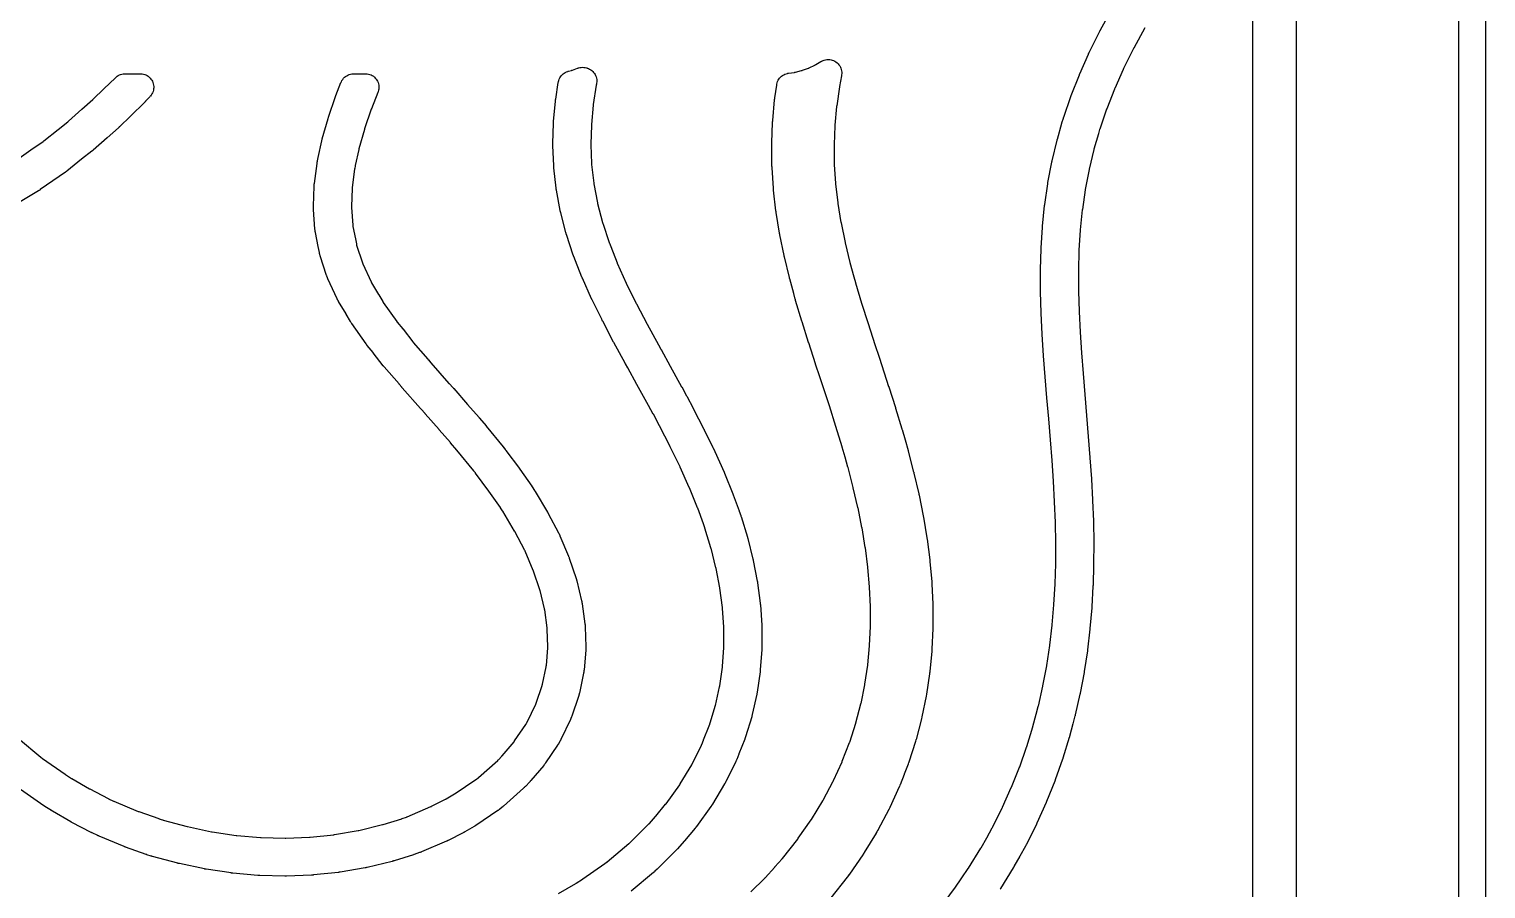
# Model space of a CAD drawing. Header units: metres. Extents: x -22 to 22, y 1.9 to 79.7.
# Drawn here: x 11.25 to 22, y 40 to 46.35 of the extents above; entities that cross this region are included whole.
import ezdxf

# ---------------------------------------------------------------- set-up
doc = ezdxf.new("R2010")
doc.units = ezdxf.units.M

msp = doc.modelspace()

# ---------------------------------------------------------------- linework, layer by layer
at = {"layer": 'MARKING'}
for points in [[(20.6, 54.8), (20.6, 38.2), (20.5829, 37.9389), (20.5319, 37.6824), (20.4478, 37.4346), (20.3321, 37.2), (20.1867, 36.9825), (20.0142, 36.7858), (19.8175, 36.6133), (19.6, 36.4679), (19.3654, 36.3522), (19.1176, 36.2681), (18.8611, 36.2171), (18.6, 36.2), (-18.6, 36.2)], [(-18.5895, 36.52), (18.5895, 36.52), (18.8192, 36.5351), (19.0346, 36.5779), (19.2426, 36.6485), (19.4397, 36.7457), (19.6223, 36.8677), (19.7875, 37.0125), (19.9323, 37.1777), (20.0543, 37.3603), (20.1515, 37.5574), (20.2221, 37.7654), (20.2649, 37.9808), (20.28, 38.2105), (20.28, 54.7895)], [(17.9681, 39.8573), (18.0795, 40.005), (18.0801, 40.0059), (18.0808, 40.0068), (18.0814, 40.0077), (18.1344, 40.0849), (18.1814, 40.1541), (18.182, 40.155), (18.1826, 40.1559), (18.1832, 40.1568), (18.2739, 40.3035), (18.2745, 40.3045), (18.2751, 40.3054), (18.2756, 40.3064), (18.3171, 40.3807), (18.3574, 40.4529), (18.3579, 40.4538), (18.3584, 40.4548), (18.3589, 40.4558), (18.4324, 40.6018), (18.4329, 40.6029), (18.4334, 40.6039), (18.4339, 40.605), (18.499, 40.751), (18.4994, 40.7518), (18.4997, 40.7527), (18.5001, 40.7535), (18.5594, 40.9008), (18.5598, 40.9018), (18.5602, 40.9028), (18.5606, 40.9039), (18.612, 41.0498), (18.6124, 41.0508), (18.6127, 41.0518), (18.613, 41.0528), (18.6577, 41.1991), (18.658, 41.2), (18.6583, 41.201), (18.6585, 41.202), (18.682, 41.2914), (18.6822, 41.292), (18.6976, 41.3493), (18.6978, 41.3502), (18.698, 41.3512), (18.6983, 41.3521), (18.7316, 41.4988), (18.7318, 41.4997), (18.732, 41.5007), (18.7322, 41.5016), (18.7599, 41.6486), (18.76, 41.6494), (18.7602, 41.6503), (18.7603, 41.6512), (18.7827, 41.7985), (18.7828, 41.7994), (18.7829, 41.8002), (18.783, 41.801), (18.8004, 41.9488), (18.8004, 41.9496), (18.8005, 41.9504), (18.8006, 41.9512), (18.8133, 42.0994), (18.8133, 42.1001), (18.8134, 42.1008), (18.8134, 42.1016), (18.8218, 42.2502), (18.8218, 42.2509), (18.8218, 42.2516), (18.8219, 42.2522), (18.8262, 42.4014), (18.8262, 42.402), (18.8262, 42.4026), (18.8262, 42.4033), (18.8268, 42.5529), (18.8268, 42.5535), (18.8268, 42.554), (18.8268, 42.5546), (18.8242, 42.7047), (18.8241, 42.7057), (18.8185, 42.8571), (18.8185, 42.8579), (18.8103, 43.0098), (18.8102, 43.0105), (18.8, 43.1625), (18.7881, 43.3164), (18.7752, 43.471), (18.7619, 43.6256), (18.7619, 43.6257), (18.7489, 43.7801), (18.7489, 43.7807), (18.7368, 43.9358), (18.7368, 43.9363), (18.7367, 43.9373), (18.7367, 43.938), (18.7265, 44.0919), (18.7264, 44.0926), (18.7263, 44.094), (18.7263, 44.095), (18.7186, 44.2488), (18.7186, 44.2493), (18.7185, 44.2499), (18.7185, 44.2504), (18.7185, 44.2518), (18.7184, 44.2523), (18.7184, 44.2528), (18.7184, 44.2534), (18.714, 44.4063), (18.714, 44.407), (18.714, 44.4076), (18.714, 44.4083), (18.7139, 44.41), (18.7139, 44.4106), (18.7139, 44.4113), (18.7139, 44.412), (18.7135, 44.5645), (18.7135, 44.5653), (18.7135, 44.5661), (18.7136, 44.5668), (18.7136, 44.5689), (18.7136, 44.5696), (18.7136, 44.5704), (18.7136, 44.5712), (18.718, 44.7234), (18.718, 44.7243), (18.718, 44.7252), (18.7181, 44.7261), (18.7182, 44.7284), (18.7182, 44.7293), (18.7183, 44.7301), (18.7183, 44.731), (18.728, 44.8829), (18.7281, 44.8839), (18.7282, 44.8849), (18.7283, 44.8859), (18.7285, 44.8884), (18.7286, 44.8894), (18.7286, 44.8904), (18.7287, 44.8913), (18.7444, 45.043), (18.7445, 45.0441), (18.7447, 45.0451), (18.7448, 45.0462), (18.7451, 45.0489), (18.7453, 45.0499), (18.7454, 45.051), (18.7456, 45.052), (18.7677, 45.2035), (18.7679, 45.2046), (18.768, 45.2057), (18.7682, 45.2068), (18.7687, 45.2096), (18.7689, 45.2107), (18.7691, 45.2118), (18.7693, 45.2128), (18.7983, 45.3643), (18.7985, 45.3654), (18.7987, 45.3665), (18.7989, 45.3676), (18.7995, 45.3704), (18.7998, 45.3715), (18.8, 45.3726), (18.8003, 45.3737), (18.8364, 45.5252), (18.8366, 45.5262), (18.8369, 45.5273), (18.8371, 45.5283), (18.8378, 45.531), (18.8381, 45.5321), (18.8384, 45.5331), (18.8387, 45.5342), (18.8718, 45.6508), (18.872, 45.6514), (18.8724, 45.6527), (18.8726, 45.6535), (18.883, 45.6879), (18.8833, 45.6889), (18.8836, 45.6898), (18.8839, 45.6908), (18.8847, 45.6933), (18.885, 45.6942), (18.8853, 45.6952), (18.8856, 45.6961), (18.938, 45.8479), (18.9383, 45.8489), (18.9387, 45.8499), (18.9391, 45.8509), (18.94, 45.8535), (18.9404, 45.8545), (18.9407, 45.8554), (18.9411, 45.8564), (19.0008, 46.0083), (19.0011, 46.0092), (19.0015, 46.0101), (19.0019, 46.011), (19.0028, 46.0133), (19.0032, 46.0142), (19.0036, 46.0151), (19.004, 46.016), (19.0673, 46.1605), (19.0675, 46.161), (19.0677, 46.1614), (19.0679, 46.1619), (19.0685, 46.1631), (19.0687, 46.1636), (19.0689, 46.1641), (19.0691, 46.1646), (19.0721, 46.171), (19.0724, 46.1717), (19.0727, 46.1724), (19.0731, 46.1731), (19.0739, 46.1749), (19.0743, 46.1756), (19.0746, 46.1762), (19.0749, 46.1769), (19.1514, 46.3295), (19.1517, 46.3303), (19.1521, 46.331), (19.1525, 46.3317), (19.1535, 46.3336), (19.1538, 46.3343), (19.1542, 46.335), (19.1546, 46.3357), (19.2375, 46.4886)], [(19.4828, 46.3536), (19.4018, 46.2043), (19.4015, 46.2035), (19.4011, 46.2028), (19.4007, 46.2021), (19.3263, 46.0535), (19.3259, 46.0528), (19.3256, 46.0521), (19.3253, 46.0514), (19.3238, 46.0482), (19.3236, 46.0477), (19.3234, 46.0473), (19.3232, 46.0468), (19.2615, 45.9061), (19.2611, 45.9052), (19.2608, 45.9043), (19.2604, 45.9034), (19.2028, 45.7568), (19.2024, 45.7558), (19.2021, 45.7548), (19.2017, 45.7538), (19.1512, 45.6075), (19.1509, 45.6065), (19.1506, 45.6056), (19.1503, 45.6046), (19.1413, 45.5745), (19.141, 45.5738), (19.1089, 45.4605), (19.1086, 45.4595), (19.1083, 45.4584), (19.108, 45.4574), (19.0734, 45.3119), (19.0731, 45.3108), (19.0729, 45.3097), (19.0727, 45.3086), (19.0449, 45.1632), (19.0447, 45.1622), (19.0445, 45.1611), (19.0443, 45.16), (19.023, 45.0144), (19.0229, 45.0134), (19.0228, 45.0123), (19.0226, 45.0113), (19.0075, 44.8653), (19.0074, 44.8643), (19.0074, 44.8633), (19.0073, 44.8623), (18.9979, 44.7156), (18.9979, 44.7147), (18.9978, 44.7138), (18.9978, 44.713), (18.9936, 44.5654), (18.9936, 44.5646), (18.9935, 44.5638), (18.9935, 44.5631), (18.9939, 44.4145), (18.9939, 44.4138), (18.9939, 44.4132), (18.994, 44.4125), (18.9983, 44.2629), (18.9983, 44.2624), (18.9983, 44.2619), (18.9983, 44.2613), (19.0059, 44.1107), (19.0059, 44.1099), (19.016, 43.9577), (19.016, 43.9571), (19.0279, 43.8044), (19.0409, 43.6498), (19.0542, 43.4952), (19.0542, 43.495), (19.0671, 43.3406), (19.0671, 43.34), (19.0791, 43.1848), (19.0792, 43.1844), (19.0792, 43.1835), (19.0793, 43.1829), (19.0896, 43.0289), (19.0897, 43.0283), (19.0897, 43.0271), (19.0898, 43.0263), (19.0981, 42.8724), (19.0981, 42.8718), (19.0982, 42.8703), (19.0982, 42.8693), (19.104, 42.7155), (19.104, 42.7147), (19.104, 42.713), (19.1041, 42.7118), (19.1068, 42.558), (19.1068, 42.5575), (19.1068, 42.5569), (19.1068, 42.5564), (19.1069, 42.5549), (19.1069, 42.5544), (19.1069, 42.5538), (19.1069, 42.5533), (19.1062, 42.4003), (19.1062, 42.3997), (19.1062, 42.3991), (19.1062, 42.3985), (19.1062, 42.3969), (19.1061, 42.3963), (19.1061, 42.3956), (19.1061, 42.395), (19.1017, 42.2422), (19.1017, 42.2416), (19.1016, 42.2409), (19.1016, 42.2402), (19.1015, 42.2385), (19.1015, 42.2378), (19.1015, 42.2371), (19.1014, 42.2364), (19.0929, 42.0838), (19.0928, 42.0831), (19.0928, 42.0824), (19.0927, 42.0816), (19.0926, 42.0797), (19.0925, 42.079), (19.0925, 42.0783), (19.0924, 42.0775), (19.0794, 41.9251), (19.0793, 41.9243), (19.0792, 41.9235), (19.0792, 41.9227), (19.079, 41.9207), (19.0789, 41.9199), (19.0788, 41.9191), (19.0787, 41.9184), (19.0608, 41.7661), (19.0607, 41.7652), (19.0606, 41.7644), (19.0605, 41.7636), (19.0602, 41.7614), (19.0601, 41.7606), (19.06, 41.7597), (19.0599, 41.7589), (19.0368, 41.6068), (19.0367, 41.6059), (19.0365, 41.605), (19.0364, 41.6041), (19.036, 41.6018), (19.0358, 41.601), (19.0357, 41.6001), (19.0355, 41.5992), (19.0069, 41.4472), (19.0067, 41.4463), (19.0065, 41.4453), (19.0063, 41.4444), (19.0058, 41.442), (19.0057, 41.4411), (19.0055, 41.4402), (19.0052, 41.4393), (18.9707, 41.2874), (18.9705, 41.2864), (18.9702, 41.2855), (18.97, 41.2845), (18.9694, 41.282), (18.9692, 41.2811), (18.9689, 41.2801), (18.9687, 41.2792), (18.953, 41.2211), (18.9287, 41.1282), (18.9284, 41.1272), (18.9281, 41.1263), (18.9279, 41.1253), (18.9272, 41.1228), (18.9269, 41.1218), (18.9266, 41.1209), (18.9263, 41.1199), (18.8799, 40.9681), (18.8796, 40.9671), (18.8793, 40.9661), (18.879, 40.9651), (18.8781, 40.9625), (18.8778, 40.9615), (18.8774, 40.9605), (18.8771, 40.9595), (18.8236, 40.8078), (18.8232, 40.8068), (18.8229, 40.8058), (18.8225, 40.8047), (18.8215, 40.8021), (18.8211, 40.801), (18.8207, 40.8), (18.8203, 40.799), (18.7591, 40.6472), (18.7587, 40.6463), (18.7584, 40.6453), (18.758, 40.6444), (18.7569, 40.6418), (18.7565, 40.6411), (18.7562, 40.6403), (18.7559, 40.6396), (18.6883, 40.488), (18.6878, 40.4869), (18.6873, 40.4859), (18.6868, 40.4848), (18.6855, 40.4821), (18.685, 40.481), (18.6845, 40.48), (18.684, 40.4789), (18.6077, 40.3272), (18.6072, 40.3263), (18.6067, 40.3253), (18.6062, 40.3243), (18.6049, 40.3218), (18.6044, 40.3209), (18.6039, 40.3199), (18.6033, 40.319), (18.5616, 40.2442), (18.5186, 40.1672), (18.518, 40.1662), (18.5175, 40.1652), (18.5169, 40.1643), (18.5154, 40.1618), (18.5149, 40.1608), (18.5143, 40.1599), (18.5137, 40.1589), (18.4198, 40.007), (18.4192, 40.0061), (18.4186, 40.0052), (18.418, 40.0043), (18.4165, 40.0019)], [(16.5776, 39.9812), (16.6795, 40.0825), (16.6803, 40.0834), (16.6811, 40.0842), (16.6819, 40.0851), (16.7546, 40.1646), (16.7552, 40.1653), (16.8081, 40.2253), (16.8089, 40.2263), (16.8098, 40.2273), (16.8106, 40.2283), (16.9235, 40.3708), (16.9243, 40.3718), (16.9251, 40.3728), (16.9258, 40.3738), (16.9271, 40.3757), (16.9275, 40.3762), (17.0222, 40.5125), (17.0231, 40.5138), (17.0239, 40.515), (17.0247, 40.5162), (17.1074, 40.6518), (17.1093, 40.6548), (17.1099, 40.656), (17.1105, 40.6571), (17.1112, 40.6582), (17.1852, 40.7978), (17.1859, 40.7992), (17.1866, 40.8005), (17.1872, 40.8019), (17.2504, 40.9403), (17.251, 40.9417), (17.2515, 40.943), (17.252, 40.9443), (17.2792, 41.0142), (17.3056, 41.0825), (17.3061, 41.0838), (17.3066, 41.0852), (17.307, 41.0865), (17.3518, 41.2248), (17.3522, 41.2262), (17.3526, 41.2275), (17.353, 41.2289), (17.3892, 41.3671), (17.3895, 41.3684), (17.3898, 41.3698), (17.3901, 41.3711), (17.4183, 41.5096), (17.4186, 41.5109), (17.4188, 41.5122), (17.419, 41.5136), (17.4396, 41.6524), (17.4398, 41.6537), (17.44, 41.655), (17.4401, 41.6563), (17.4535, 41.7958), (17.4536, 41.797), (17.4537, 41.7982), (17.4538, 41.7994), (17.4603, 41.9393), (17.4603, 41.9405), (17.4604, 41.9417), (17.4604, 41.9429), (17.4602, 42.0834), (17.4602, 42.0845), (17.4602, 42.0857), (17.4602, 42.0868), (17.4536, 42.2282), (17.4535, 42.2292), (17.4534, 42.2303), (17.4534, 42.2313), (17.4407, 42.3736), (17.4406, 42.3746), (17.4405, 42.3756), (17.4404, 42.3766), (17.4219, 42.5197), (17.4218, 42.5206), (17.4217, 42.5215), (17.4215, 42.5224), (17.3975, 42.6665), (17.3974, 42.6674), (17.3972, 42.6682), (17.3971, 42.669), (17.3678, 42.8141), (17.3676, 42.8149), (17.3675, 42.8156), (17.3673, 42.8164), (17.3332, 42.9626), (17.333, 42.9632), (17.3328, 42.9639), (17.3327, 42.9645), (17.294, 43.1123), (17.2937, 43.1132), (17.2727, 43.1877), (17.2512, 43.2625), (17.2509, 43.2632), (17.2051, 43.4141), (17.2049, 43.4147), (17.1567, 43.5661), (17.1059, 43.7206), (17.1059, 43.7207), (17.0863, 43.7806), (17.0552, 43.8743), (17.0551, 43.8746), (17.0548, 43.8756), (17.0547, 43.8759), (17.0043, 44.0302), (17.0042, 44.0306), (17.0037, 44.0321), (17.0036, 44.0326), (16.9549, 44.1866), (16.9547, 44.1872), (16.9539, 44.1899), (16.9536, 44.1907), (16.9076, 44.3444), (16.9074, 44.3451), (16.9072, 44.3457), (16.9071, 44.3463), (16.9059, 44.3502), (16.9058, 44.3508), (16.9056, 44.3515), (16.9054, 44.3521), (16.8937, 44.3954), (16.8639, 44.504), (16.8637, 44.5048), (16.8635, 44.5055), (16.8633, 44.5062), (16.8621, 44.5108), (16.8619, 44.5116), (16.8617, 44.5123), (16.8615, 44.513), (16.8247, 44.6654), (16.8245, 44.6662), (16.8243, 44.6671), (16.8241, 44.6679), (16.8229, 44.6733), (16.8227, 44.6741), (16.8225, 44.675), (16.8223, 44.6759), (16.7912, 44.8278), (16.791, 44.8288), (16.7908, 44.8298), (16.7906, 44.8308), (16.7894, 44.8371), (16.7893, 44.8381), (16.7891, 44.8391), (16.7889, 44.8401), (16.7643, 44.9916), (16.7641, 44.9927), (16.7639, 44.9939), (16.7638, 44.995), (16.7628, 45.0021), (16.7626, 45.0032), (16.7625, 45.0044), (16.7624, 45.0055), (16.7449, 45.1567), (16.7448, 45.1579), (16.7446, 45.1591), (16.7445, 45.1604), (16.7438, 45.1681), (16.7437, 45.1693), (16.7436, 45.1706), (16.7435, 45.1718), (16.7337, 45.3227), (16.7336, 45.324), (16.7336, 45.3253), (16.7335, 45.3266), (16.7332, 45.3347), (16.7332, 45.336), (16.7331, 45.3374), (16.7331, 45.3387), (16.7312, 45.4894), (16.7312, 45.4908), (16.7312, 45.4921), (16.7312, 45.4934), (16.7313, 45.5016), (16.7313, 45.5029), (16.7314, 45.5043), (16.7314, 45.5056), (16.7375, 45.6564), (16.7375, 45.6577), (16.7376, 45.659), (16.7377, 45.6603), (16.7382, 45.6683), (16.7383, 45.6696), (16.7384, 45.6709), (16.7385, 45.6722), (16.7525, 45.8231), (16.7526, 45.8244), (16.7528, 45.8256), (16.7529, 45.8269), (16.7538, 45.8345), (16.754, 45.8357), (16.7541, 45.837), (16.7543, 45.8382), (16.7678, 45.9325), (16.7686, 45.9373), (16.7691, 45.9396), (16.7714, 45.9492), (16.7747, 45.9585), (16.7789, 45.9674), (16.7839, 45.9759), (16.7897, 45.9838), (16.7963, 45.9912), (16.8036, 45.9978), (16.8115, 46.0037), (16.82, 46.0088), (16.8289, 46.013), (16.8381, 46.0163), (16.8477, 46.0187), (16.85, 46.0192), (16.8549, 46.02), (16.8982, 46.0264), (16.9007, 46.0269), (16.9031, 46.0273), (16.9055, 46.0279), (16.9507, 46.0392), (16.953, 46.0399), (16.9554, 46.0406), (16.9577, 46.0413), (17.0016, 46.057), (17.0039, 46.0579), (17.0062, 46.0589), (17.0084, 46.0599), (17.0505, 46.0798), (17.0527, 46.0809), (17.0549, 46.082), (17.057, 46.0833), (17.0946, 46.1058), (17.0989, 46.1082), (17.1009, 46.1093), (17.1099, 46.1135), (17.1193, 46.1169), (17.1291, 46.1192), (17.1389, 46.1206), (17.1489, 46.121), (17.1589, 46.1204), (17.1688, 46.1188), (17.1784, 46.1163), (17.1878, 46.1128), (17.1967, 46.1083), (17.2052, 46.103), (17.2131, 46.0969), (17.2203, 46.09), (17.2269, 46.0825), (17.2326, 46.0743), (17.2375, 46.0656), (17.2415, 46.0564), (17.2445, 46.0469), (17.2466, 46.0372), (17.2478, 46.0272), (17.2479, 46.0172), (17.247, 46.0073), (17.2467, 46.0051), (17.2459, 46.0001), (17.2311, 45.9224), (17.2309, 45.9213), (17.2307, 45.9201), (17.2305, 45.919), (17.2105, 45.7787), (17.2103, 45.7775), (17.2102, 45.7762), (17.21, 45.775), (17.1971, 45.6357), (17.197, 45.6344), (17.1969, 45.6331), (17.1969, 45.6318), (17.1913, 45.4932), (17.1912, 45.4918), (17.1912, 45.4905), (17.1912, 45.4892), (17.193, 45.3505), (17.193, 45.3492), (17.1931, 45.3479), (17.1931, 45.3466), (17.2022, 45.2075), (17.2023, 45.2062), (17.2024, 45.205), (17.2025, 45.2037), (17.2187, 45.0636), (17.2189, 45.0624), (17.219, 45.0613), (17.2192, 45.0601), (17.2422, 44.9185), (17.2424, 44.9175), (17.2426, 44.9165), (17.2428, 44.9155), (17.2721, 44.7722), (17.2723, 44.7714), (17.2725, 44.7705), (17.2727, 44.7696), (17.3078, 44.6247), (17.308, 44.6239), (17.3082, 44.6232), (17.3084, 44.6225), (17.3372, 44.5175), (17.3373, 44.5172), (17.3486, 44.4753), (17.3488, 44.4747), (17.349, 44.4741), (17.3492, 44.4735), (17.3936, 44.3249), (17.3938, 44.3242), (17.4416, 44.1731), (17.4916, 44.0197), (17.5228, 43.9259), (17.5229, 43.9257), (17.5231, 43.9248), (17.5232, 43.9245), (17.543, 43.8642), (17.5936, 43.7099), (17.5937, 43.7095), (17.5942, 43.708), (17.5944, 43.7076), (17.6435, 43.5535), (17.6437, 43.5529), (17.6444, 43.5506), (17.6446, 43.5498), (17.6914, 43.3958), (17.6916, 43.3952), (17.6924, 43.3926), (17.6926, 43.3918), (17.7147, 43.315), (17.7148, 43.3147), (17.7367, 43.2371), (17.737, 43.2363), (17.7379, 43.2329), (17.7382, 43.2318), (17.7784, 43.0781), (17.7786, 43.0775), (17.7788, 43.0768), (17.7789, 43.0762), (17.7799, 43.0721), (17.7801, 43.0715), (17.7803, 43.0708), (17.7804, 43.0702), (17.8161, 42.9176), (17.8162, 42.9168), (17.8164, 42.9161), (17.8166, 42.9153), (17.8176, 42.9107), (17.8177, 42.91), (17.8179, 42.9092), (17.818, 42.9085), (17.8487, 42.7561), (17.8489, 42.7553), (17.8491, 42.7545), (17.8492, 42.7537), (17.8502, 42.7485), (17.8503, 42.7477), (17.8505, 42.7468), (17.8506, 42.746), (17.876, 42.5939), (17.8761, 42.593), (17.8763, 42.5921), (17.8764, 42.5912), (17.8772, 42.5855), (17.8774, 42.5846), (17.8775, 42.5837), (17.8776, 42.5828), (17.8972, 42.4309), (17.8973, 42.4299), (17.8975, 42.4289), (17.8976, 42.4279), (17.8982, 42.4218), (17.8983, 42.4208), (17.8984, 42.4198), (17.8985, 42.4189), (17.9119, 42.2677), (17.912, 42.2671), (17.9121, 42.2661), (17.9122, 42.265), (17.9122, 42.264), (17.9127, 42.2575), (17.9127, 42.2565), (17.9128, 42.2555), (17.9129, 42.2544), (17.9199, 42.103), (17.92, 42.1018), (17.92, 42.1007), (17.92, 42.0996), (17.9202, 42.0925), (17.9202, 42.0914), (17.9202, 42.0902), (17.9202, 42.0891), (17.9204, 41.9379), (17.9204, 41.9367), (17.9204, 41.9355), (17.9204, 41.9343), (17.9202, 41.9269), (17.9202, 41.9257), (17.9201, 41.9245), (17.9201, 41.9233), (17.913, 41.7723), (17.9129, 41.771), (17.9129, 41.7698), (17.9128, 41.7685), (17.9122, 41.7607), (17.9121, 41.7594), (17.912, 41.7582), (17.9119, 41.7569), (17.9118, 41.7559), (17.8974, 41.6063), (17.8973, 41.6051), (17.8971, 41.6038), (17.897, 41.6025), (17.896, 41.5945), (17.8959, 41.5933), (17.8957, 41.592), (17.8955, 41.5907), (17.8731, 41.4399), (17.8729, 41.4386), (17.8727, 41.4373), (17.8725, 41.4359), (17.871, 41.4278), (17.8708, 41.4265), (17.8705, 41.4251), (17.8703, 41.4238), (17.8396, 41.2731), (17.8393, 41.2718), (17.839, 41.2704), (17.8387, 41.2691), (17.8368, 41.2607), (17.8364, 41.2594), (17.8361, 41.2581), (17.8358, 41.2567), (17.7963, 41.1061), (17.796, 41.1047), (17.7956, 41.1033), (17.7952, 41.102), (17.7927, 41.0935), (17.7923, 41.0922), (17.7919, 41.0908), (17.7915, 41.0895), (17.7427, 40.9388), (17.7423, 40.9374), (17.7418, 40.9361), (17.7414, 40.9348), (17.7385, 40.9266), (17.738, 40.9252), (17.7375, 40.9239), (17.737, 40.9226), (17.7083, 40.8484), (17.7082, 40.8482), (17.6784, 40.7715), (17.6779, 40.7702), (17.6773, 40.7688), (17.6768, 40.7675), (17.6733, 40.7593), (17.6728, 40.758), (17.6722, 40.7567), (17.6716, 40.7554), (17.6029, 40.6047), (17.6022, 40.6033), (17.6016, 40.602), (17.6009, 40.6006), (17.5969, 40.5924), (17.5962, 40.591), (17.5955, 40.5897), (17.5948, 40.5884), (17.5147, 40.4374), (17.5141, 40.4362), (17.5135, 40.4351), (17.5128, 40.4339), (17.5089, 40.4269), (17.5082, 40.4257), (17.5076, 40.4246), (17.5069, 40.4235), (17.5021, 40.4155), (17.5019, 40.4152), (17.5011, 40.4139), (17.5009, 40.4135), (17.4137, 40.2707), (17.4129, 40.2695), (17.4121, 40.2682), (17.4113, 40.267), (17.4063, 40.2593), (17.4055, 40.258), (17.4047, 40.2568), (17.4039, 40.2556), (17.3047, 40.1129), (17.3044, 40.1124), (17.3031, 40.1106), (17.3027, 40.1101), (17.2969, 40.1019), (17.2961, 40.1009), (17.2954, 40.0999), (17.2946, 40.0989), (17.2899, 40.0926), (17.2892, 40.0916), (17.2884, 40.0906), (17.2876, 40.0896), (17.1674, 39.9379)], [(11.1732, 41.1117), (11.3391, 40.9739), (11.3398, 40.9734), (11.3406, 40.9728), (11.3413, 40.9722), (11.3482, 40.9669), (11.3492, 40.9661), (11.3502, 40.9654), (11.3511, 40.9647), (11.5182, 40.8483), (11.519, 40.8477), (11.5199, 40.8471), (11.5208, 40.8465), (11.5647, 40.8187), (11.5655, 40.8181), (11.5664, 40.8176), (11.5673, 40.817), (11.6968, 40.7421), (11.6978, 40.7416), (11.6988, 40.741), (11.6998, 40.7405), (11.8369, 40.6694), (11.8377, 40.669), (11.8385, 40.6686), (11.8392, 40.6683), (11.8753, 40.6511), (11.8765, 40.6506), (11.8776, 40.6501), (11.8787, 40.6496), (12.0577, 40.5752), (12.0589, 40.5747), (12.0601, 40.5743), (12.0614, 40.5738), (12.2088, 40.5215), (12.2094, 40.5213), (12.21, 40.5211), (12.2106, 40.5209), (12.2364, 40.5124), (12.2377, 40.512), (12.239, 40.5117), (12.2403, 40.5113), (12.418, 40.4635), (12.4194, 40.4631), (12.4207, 40.4628), (12.4221, 40.4625), (12.5992, 40.4253), (12.6006, 40.4251), (12.602, 40.4248), (12.6035, 40.4246), (12.7799, 40.3982), (12.7814, 40.398), (12.7829, 40.3978), (12.7844, 40.3977), (12.9604, 40.3822), (12.9619, 40.3821), (12.9635, 40.382), (12.9651, 40.3819), (13.1406, 40.3775), (13.1422, 40.3775), (13.1438, 40.3775), (13.1454, 40.3775), (13.3206, 40.3844), (13.3222, 40.3844), (13.3238, 40.3846), (13.3255, 40.3847), (13.5005, 40.403), (13.5022, 40.4032), (13.5038, 40.4035), (13.5054, 40.4037), (13.6804, 40.4339), (13.6821, 40.4342), (13.6837, 40.4345), (13.6853, 40.4349), (13.8606, 40.4773), (13.8622, 40.4777), (13.8638, 40.4781), (13.8654, 40.4786), (14.0016, 40.5212), (14.0023, 40.5215), (14.0031, 40.5217), (14.0039, 40.522), (14.0365, 40.5334), (14.0381, 40.534), (14.0396, 40.5346), (14.0412, 40.5352), (14.217, 40.6104), (14.2185, 40.6111), (14.22, 40.6118), (14.2215, 40.6125), (14.3252, 40.6654), (14.3265, 40.6661), (14.3277, 40.6667), (14.3289, 40.6674), (14.3912, 40.7037), (14.3927, 40.7045), (14.3941, 40.7054), (14.3954, 40.7063), (14.5489, 40.8098), (14.5505, 40.8108), (14.5519, 40.8119), (14.5534, 40.813), (14.5652, 40.8223), (14.5664, 40.8233), (14.5675, 40.8242), (14.5687, 40.8252), (14.7098, 40.9508), (14.7115, 40.9524), (14.7132, 40.954), (14.7148, 40.9557), (14.74, 40.9827), (14.7409, 40.9836), (14.7417, 40.9845), (14.7425, 40.9855), (14.8299, 41.0891), (14.8316, 41.0912), (14.8332, 41.0933), (14.8347, 41.0954), (14.9168, 41.2168), (14.9174, 41.2176), (14.9179, 41.2185), (14.9184, 41.2193), (14.9227, 41.2262), (14.924, 41.2285), (14.9254, 41.2309), (14.9266, 41.2333), (14.9901, 41.3659), (14.9913, 41.3686), (14.9925, 41.3714), (14.9935, 41.3742), (15.0377, 41.5043), (15.0386, 41.5072), (15.0394, 41.5102), (15.0401, 41.5131), (15.067, 41.6423), (15.0676, 41.6453), (15.068, 41.6482), (15.0684, 41.6512), (15.0794, 41.7806), (15.0795, 41.7835), (15.0796, 41.7864), (15.0796, 41.7893), (15.0756, 41.9199), (15.0754, 41.9226), (15.0752, 41.9253), (15.0749, 41.928), (15.0563, 42.0607), (15.0559, 42.0632), (15.0554, 42.0656), (15.0549, 42.0679), (15.0222, 42.2033), (15.0217, 42.2054), (15.0211, 42.2075), (15.0204, 42.2096), (14.974, 42.3478), (14.9734, 42.3495), (14.9727, 42.3513), (14.972, 42.353), (14.9125, 42.4942), (14.9119, 42.4956), (14.9112, 42.497), (14.9107, 42.4981), (14.9107, 42.4982), (14.9104, 42.4987), (14.9101, 42.4993), (14.8362, 42.639), (14.8356, 42.6401), (14.835, 42.6413), (14.8343, 42.6424), (14.7468, 42.7886), (14.7463, 42.7895), (14.7458, 42.7903), (14.7453, 42.7911), (14.7306, 42.8136), (14.7302, 42.8142), (14.7298, 42.8148), (14.7293, 42.8154), (14.6451, 42.9362), (14.6447, 42.9368), (14.6442, 42.9374), (14.6438, 42.938), (14.5465, 43.0692), (14.546, 43.0699), (14.5455, 43.0705), (14.545, 43.0712), (14.5339, 43.0852), (14.5334, 43.0858), (14.4081, 43.2389), (14.3621, 43.2945), (14.3616, 43.2951), (14.3611, 43.2957), (14.3605, 43.2963), (14.2778, 43.3901), (14.2776, 43.3904), (14.2771, 43.391), (14.2767, 43.3913), (14.175, 43.5086), (14.1745, 43.5092), (14.174, 43.5098), (14.1735, 43.5103), (14.1441, 43.5422), (14.1437, 43.5426), (14.1434, 43.5431), (14.143, 43.5435), (14.142, 43.5445), (14.1417, 43.5449), (14.1413, 43.5453), (14.1409, 43.5458), (14.0058, 43.6989), (14.0053, 43.6996), (14.0048, 43.7002), (14.0042, 43.7008), (14.0029, 43.7024), (14.0024, 43.703), (14.0018, 43.7036), (14.0013, 43.7042), (13.9832, 43.7261), (13.9829, 43.7266), (13.9825, 43.727), (13.9821, 43.7275), (13.8724, 43.854), (13.8715, 43.855), (13.8707, 43.856), (13.8699, 43.8569), (13.8677, 43.8596), (13.8669, 43.8606), (13.8661, 43.8616), (13.8653, 43.8626), (13.7914, 43.9574), (13.791, 43.9578), (13.7907, 43.9582), (13.7904, 43.9586), (13.7473, 44.0116), (13.7463, 44.0129), (13.7452, 44.0143), (13.7441, 44.0157), (13.7414, 44.0193), (13.7403, 44.0207), (13.7393, 44.0221), (13.7383, 44.0235), (13.6328, 44.1735), (13.6316, 44.1752), (13.6305, 44.177), (13.6293, 44.1787), (13.6264, 44.1833), (13.6253, 44.185), (13.6242, 44.1868), (13.6231, 44.1886), (13.591, 44.2434), (13.5908, 44.2438), (13.5356, 44.336), (13.5343, 44.3383), (13.533, 44.3406), (13.5317, 44.3429), (13.5285, 44.349), (13.5273, 44.3514), (13.5261, 44.3538), (13.525, 44.3561), (13.4569, 44.5032), (13.4557, 44.5059), (13.4545, 44.5087), (13.4534, 44.5114), (13.4506, 44.5187), (13.4495, 44.5215), (13.4485, 44.5243), (13.4475, 44.5272), (13.4002, 44.6734), (13.3993, 44.6762), (13.3985, 44.679), (13.3977, 44.6818), (13.3958, 44.6892), (13.3951, 44.692), (13.3944, 44.6949), (13.3938, 44.6977), (13.3849, 44.7427), (13.3648, 44.8438), (13.3643, 44.8467), (13.3638, 44.8497), (13.3633, 44.8527), (13.3623, 44.8604), (13.3619, 44.8634), (13.3616, 44.8664), (13.3613, 44.8694), (13.3503, 45.0155), (13.3501, 45.0183), (13.35, 45.021), (13.3499, 45.0238), (13.3497, 45.0311), (13.3497, 45.0339), (13.3497, 45.0367), (13.3498, 45.0394), (13.3551, 45.1864), (13.3553, 45.1888), (13.3554, 45.1912), (13.3556, 45.1936), (13.3561, 45.1999), (13.3563, 45.2023), (13.3566, 45.2047), (13.3569, 45.2071), (13.3767, 45.3549), (13.377, 45.3571), (13.3773, 45.3593), (13.3777, 45.3614), (13.3787, 45.3671), (13.3791, 45.3693), (13.3796, 45.3714), (13.38, 45.3736), (13.3853, 45.397), (13.3854, 45.3976), (13.4116, 45.5209), (13.412, 45.5226), (13.4123, 45.5242), (13.4127, 45.5259), (13.4138, 45.5302), (13.4142, 45.5319), (13.4147, 45.5335), (13.4151, 45.5351), (13.4579, 45.6855), (13.4583, 45.6868), (13.4587, 45.688), (13.4591, 45.6893), (13.4601, 45.6926), (13.4605, 45.6939), (13.461, 45.6952), (13.4614, 45.6965), (13.5134, 45.8478), (13.5137, 45.8488), (13.5141, 45.8498), (13.5144, 45.8508), (13.5154, 45.8533), (13.5158, 45.8543), (13.5161, 45.8553), (13.5165, 45.8562), (13.5534, 45.9505), (13.5553, 45.9551), (13.5563, 45.9573), (13.5608, 45.9662), (13.5663, 45.9746), (13.5725, 45.9824), (13.5794, 45.9896), (13.5871, 45.996), (13.5953, 46.0016), (13.6041, 46.0064), (13.6133, 46.0103), (13.6228, 46.0132), (13.6326, 46.0152), (13.6425, 46.0162), (13.6449, 46.0163), (13.6499, 46.0164), (13.7309, 46.0164), (13.7357, 46.0163), (13.738, 46.0162), (13.7477, 46.0152), (13.7572, 46.0134), (13.7665, 46.0106), (13.7755, 46.0069), (13.7841, 46.0024), (13.7922, 45.997), (13.7998, 45.9909), (13.8067, 45.9841), (13.8129, 45.9766), (13.8184, 45.9686), (13.8231, 45.9601), (13.8269, 45.9512), (13.8298, 45.9419), (13.8319, 45.9324), (13.833, 45.9227), (13.8331, 45.913), (13.8323, 45.9034), (13.8306, 45.8938), (13.8279, 45.8844), (13.8272, 45.8823), (13.8256, 45.8777), (13.7783, 45.757), (13.778, 45.756), (13.7776, 45.755), (13.7772, 45.754), (13.7274, 45.609), (13.727, 45.6077), (13.7266, 45.6065), (13.7262, 45.6052), (13.6857, 45.4631), (13.6853, 45.4614), (13.6849, 45.4598), (13.6845, 45.4581), (13.6592, 45.3391), (13.6591, 45.3386), (13.6589, 45.3375), (13.6588, 45.3369), (13.6545, 45.3182), (13.6541, 45.316), (13.6537, 45.3138), (13.6534, 45.3116), (13.6353, 45.1767), (13.6351, 45.1742), (13.6349, 45.1718), (13.6347, 45.1694), (13.6299, 45.0371), (13.6299, 45.0343), (13.6299, 45.0315), (13.6301, 45.0288), (13.6399, 44.899), (13.6402, 44.896), (13.6406, 44.893), (13.6411, 44.89), (13.6595, 44.7974), (13.6668, 44.7604), (13.6675, 44.7576), (13.6682, 44.7547), (13.669, 44.7519), (13.7113, 44.6215), (13.7123, 44.6186), (13.7134, 44.6159), (13.7146, 44.6131), (13.776, 44.4805), (13.7771, 44.4781), (13.7784, 44.4758), (13.7797, 44.4734), (13.8312, 44.3874), (13.8314, 44.3871), (13.8319, 44.3863), (13.8322, 44.3858), (13.8618, 44.3351), (13.8629, 44.3333), (13.864, 44.3315), (13.8652, 44.3298), (13.9645, 44.1885), (13.9656, 44.1871), (13.9666, 44.1858), (13.9677, 44.1844), (14.0086, 44.1341), (14.0089, 44.1337), (14.0092, 44.1333), (14.0095, 44.1329), (14.0103, 44.1319), (14.0106, 44.1315), (14.011, 44.1311), (14.0113, 44.1307), (14.0838, 44.0377), (14.0846, 44.0367), (14.0855, 44.0357), (14.0863, 44.0347), (14.1947, 43.9097), (14.1951, 43.9092), (14.1955, 43.9088), (14.1959, 43.9083), (14.1969, 43.9071), (14.1973, 43.9066), (14.1977, 43.9062), (14.1981, 43.9057), (14.2158, 43.8843), (14.2163, 43.8837), (14.2168, 43.8831), (14.2173, 43.8824), (14.3499, 43.7321), (14.3503, 43.7317), (14.3506, 43.7313), (14.351, 43.7309), (14.3808, 43.6985), (14.3813, 43.698), (14.3818, 43.6974), (14.3824, 43.6969), (14.3837, 43.6954), (14.3842, 43.6948), (14.3847, 43.6942), (14.3852, 43.6937), (14.4874, 43.5758), (14.572, 43.4798), (14.5725, 43.4793), (14.573, 43.4787), (14.5735, 43.4781), (14.5749, 43.4765), (14.5754, 43.4759), (14.5759, 43.4753), (14.5764, 43.4747), (14.6234, 43.418), (14.6237, 43.4176), (14.7504, 43.2628), (14.7508, 43.2623), (14.7517, 43.2612), (14.7522, 43.2605), (14.7658, 43.2434), (14.7663, 43.2428), (14.7668, 43.2421), (14.7673, 43.2415), (14.7686, 43.2398), (14.7691, 43.2391), (14.7696, 43.2385), (14.7701, 43.2378), (14.87, 43.1031), (14.8704, 43.1025), (14.8708, 43.1019), (14.8712, 43.1014), (14.8723, 43.0998), (14.8727, 43.0993), (14.8732, 43.0987), (14.8736, 43.0981), (14.9602, 42.9739), (14.9606, 42.9733), (14.9611, 42.9726), (14.9615, 42.972), (14.9626, 42.9704), (14.963, 42.9697), (14.9634, 42.9691), (14.9639, 42.9685), (14.9812, 42.942), (14.9817, 42.9411), (14.9822, 42.9403), (14.9828, 42.9395), (14.9841, 42.9373), (14.9846, 42.9365), (14.9852, 42.9356), (14.9857, 42.9348), (15.0765, 42.783), (15.0771, 42.7819), (15.0778, 42.7807), (15.0785, 42.7796), (15.0802, 42.7766), (15.0808, 42.7754), (15.0814, 42.7743), (15.0821, 42.7731), (15.1585, 42.6286), (15.1588, 42.628), (15.1591, 42.6274), (15.1594, 42.6269), (15.1601, 42.6254), (15.1604, 42.6248), (15.1607, 42.6242), (15.161, 42.6237), (15.1633, 42.619), (15.164, 42.6176), (15.1646, 42.6162), (15.1653, 42.6149), (15.1669, 42.6112), (15.1676, 42.6098), (15.1682, 42.6084), (15.1688, 42.607), (15.2321, 42.457), (15.2328, 42.4553), (15.2335, 42.4535), (15.2342, 42.4518), (15.2359, 42.4472), (15.2366, 42.4454), (15.2372, 42.4437), (15.2378, 42.4419), (15.2878, 42.2929), (15.2885, 42.2909), (15.2891, 42.2888), (15.2897, 42.2867), (15.2913, 42.2813), (15.2919, 42.2792), (15.2924, 42.2771), (15.293, 42.275), (15.3287, 42.127), (15.3293, 42.1246), (15.3298, 42.1222), (15.3303, 42.1198), (15.3315, 42.1136), (15.3319, 42.1112), (15.3323, 42.1087), (15.3327, 42.1063), (15.3532, 41.9593), (15.3536, 41.9566), (15.3539, 41.9539), (15.3541, 41.9512), (15.3547, 41.9442), (15.3549, 41.9415), (15.3551, 41.9388), (15.3552, 41.9361), (15.3597, 41.7898), (15.3598, 41.7869), (15.3598, 41.784), (15.3597, 41.7811), (15.3595, 41.7736), (15.3594, 41.7707), (15.3592, 41.7678), (15.359, 41.7649), (15.3466, 41.6191), (15.3463, 41.616), (15.346, 41.6131), (15.3456, 41.6101), (15.3445, 41.6023), (15.344, 41.5993), (15.3434, 41.5964), (15.3429, 41.5934), (15.3125, 41.4476), (15.3118, 41.4446), (15.3111, 41.4417), (15.3103, 41.4387), (15.3082, 41.4311), (15.3074, 41.4282), (15.3065, 41.4252), (15.3056, 41.4223), (15.2559, 41.2762), (15.2549, 41.2734), (15.2539, 41.2706), (15.2528, 41.2678), (15.2499, 41.2606), (15.2487, 41.2579), (15.2475, 41.2552), (15.2462, 41.2525), (15.1758, 41.1054), (15.1746, 41.103), (15.1734, 41.1006), (15.1721, 41.0982), (15.1687, 41.092), (15.1674, 41.0896), (15.166, 41.0873), (15.1646, 41.085), (15.1549, 41.0693), (15.1543, 41.0685), (15.1538, 41.0676), (15.1533, 41.0668), (15.1519, 41.0647), (15.1514, 41.0639), (15.1508, 41.0631), (15.1503, 41.0623), (15.0625, 40.9324), (15.061, 40.9303), (15.0595, 40.9281), (15.0579, 40.926), (15.0537, 40.9204), (15.0521, 40.9184), (15.0504, 40.9163), (15.0487, 40.9142), (14.9543, 40.8022), (14.9534, 40.8013), (14.9526, 40.8003), (14.9518, 40.7993), (14.9496, 40.7969), (14.9487, 40.7959), (14.9479, 40.795), (14.947, 40.7941), (14.9149, 40.7597), (14.9133, 40.7581), (14.9117, 40.7564), (14.9101, 40.7548), (14.9058, 40.7507), (14.9042, 40.7491), (14.9025, 40.7475), (14.9008, 40.746), (14.7517, 40.6132), (14.7505, 40.6122), (14.7494, 40.6113), (14.7482, 40.6103), (14.7452, 40.6078), (14.7441, 40.6068), (14.7429, 40.6059), (14.7417, 40.6049), (14.7225, 40.5898), (14.7211, 40.5887), (14.7196, 40.5876), (14.7181, 40.5865), (14.7143, 40.5837), (14.7128, 40.5826), (14.7112, 40.5815), (14.7097, 40.5805), (14.5481, 40.4715), (14.5467, 40.4706), (14.5453, 40.4697), (14.5439, 40.4688), (14.5403, 40.4665), (14.5389, 40.4657), (14.5375, 40.4648), (14.536, 40.464), (14.4663, 40.4234), (14.4651, 40.4227), (14.4639, 40.4221), (14.4627, 40.4214), (14.4595, 40.4197), (14.4583, 40.419), (14.4571, 40.4184), (14.4559, 40.4177), (14.3445, 40.3609), (14.343, 40.3602), (14.3415, 40.3595), (14.34, 40.3587), (14.336, 40.3569), (14.3345, 40.3562), (14.3329, 40.3555), (14.3314, 40.3548), (14.1469, 40.2759), (14.1454, 40.2753), (14.1438, 40.2746), (14.1422, 40.274), (14.1381, 40.2724), (14.1365, 40.2718), (14.1349, 40.2712), (14.1333, 40.2706), (14.0941, 40.2569), (14.0933, 40.2566), (14.0925, 40.2564), (14.0917, 40.2561), (14.0897, 40.2555), (14.0889, 40.2552), (14.0882, 40.255), (14.0874, 40.2547), (13.9446, 40.21), (13.943, 40.2095), (13.9414, 40.2091), (13.9399, 40.2086), (13.9357, 40.2075), (13.9341, 40.207), (13.9325, 40.2066), (13.9309, 40.2062), (13.7467, 40.1616), (13.745, 40.1613), (13.7434, 40.1609), (13.7418, 40.1605), (13.7375, 40.1597), (13.7359, 40.1593), (13.7342, 40.159), (13.7326, 40.1587), (13.5484, 40.127), (13.5468, 40.1267), (13.5451, 40.1265), (13.5435, 40.1262), (13.5392, 40.1256), (13.5376, 40.1254), (13.5359, 40.1252), (13.5343, 40.125), (13.3501, 40.1057), (13.3484, 40.1056), (13.3468, 40.1054), (13.3452, 40.1053), (13.3409, 40.105), (13.3393, 40.1049), (13.3377, 40.1048), (13.336, 40.1047), (13.1518, 40.0976), (13.1502, 40.0975), (13.1486, 40.0975), (13.147, 40.0975), (13.1428, 40.0974), (13.1412, 40.0974), (13.1396, 40.0974), (13.138, 40.0975), (12.9536, 40.1021), (12.9521, 40.1022), (12.9505, 40.1022), (12.9489, 40.1023), (12.9449, 40.1025), (12.9433, 40.1026), (12.9418, 40.1028), (12.9402, 40.1029), (12.7557, 40.1191), (12.7542, 40.1193), (12.7527, 40.1194), (12.7512, 40.1196), (12.7473, 40.12), (12.7458, 40.1202), (12.7443, 40.1204), (12.7428, 40.1206), (12.558, 40.1482), (12.5566, 40.1485), (12.5552, 40.1487), (12.5537, 40.149), (12.55, 40.1496), (12.5485, 40.1499), (12.5471, 40.1502), (12.5457, 40.1505), (12.3608, 40.1893), (12.3594, 40.1896), (12.358, 40.1899), (12.3567, 40.1902), (12.3531, 40.191), (12.3518, 40.1914), (12.3504, 40.1917), (12.349, 40.1921), (12.1639, 40.2419), (12.1626, 40.2422), (12.1613, 40.2426), (12.16, 40.243), (12.1567, 40.244), (12.1554, 40.2444), (12.1541, 40.2448), (12.1528, 40.2452), (12.1218, 40.2553), (12.1212, 40.2555), (12.1206, 40.2557), (12.1201, 40.2559), (12.1186, 40.2564), (12.118, 40.2566), (12.1174, 40.2568), (12.1168, 40.257), (11.9643, 40.3112), (11.963, 40.3116), (11.9618, 40.3121), (11.9605, 40.3125), (11.9573, 40.3138), (11.9561, 40.3143), (11.9549, 40.3148), (11.9536, 40.3153), (11.7681, 40.3924), (11.7669, 40.3929), (11.7658, 40.3934), (11.7647, 40.3939), (11.7617, 40.3952), (11.7606, 40.3957), (11.7595, 40.3962), (11.7584, 40.3967), (11.7169, 40.4164), (11.7162, 40.4167), (11.7154, 40.4171), (11.7146, 40.4175), (11.7126, 40.4185), (11.7118, 40.4189), (11.711, 40.4193), (11.7103, 40.4197), (11.5681, 40.4934), (11.5671, 40.4939), (11.566, 40.4944), (11.565, 40.495), (11.5624, 40.4964), (11.5614, 40.497), (11.5603, 40.4976), (11.5593, 40.4982), (11.4246, 40.5762), (11.4237, 40.5767), (11.4227, 40.5772), (11.4219, 40.5778), (11.4195, 40.5792), (11.4186, 40.5797), (11.4177, 40.5803), (11.4169, 40.5808), (11.368, 40.6119), (11.3672, 40.6124), (11.3663, 40.613), (11.3654, 40.6136), (11.3631, 40.6151), (11.3622, 40.6157), (11.3614, 40.6163), (11.3605, 40.6169), (11.1883, 40.737)], [(11.179, 45.3935), (11.2661, 45.4543), (11.2662, 45.4544), (11.3562, 45.5171), (11.3575, 45.518), (11.3588, 45.5189), (11.3601, 45.5199), (11.4656, 45.6038), (11.4657, 45.6039), (11.5393, 45.6624), (11.5404, 45.6632), (11.5414, 45.6641), (11.5425, 45.665), (11.6426, 45.7538), (11.7235, 45.8254), (11.7244, 45.8262), (11.7252, 45.827), (11.7261, 45.8278), (11.8044, 45.904), (11.8889, 45.9864), (11.8924, 45.9896), (11.8942, 45.9912), (11.9017, 45.9972), (11.9098, 46.0025), (11.9184, 46.007), (11.9273, 46.0106), (11.9366, 46.0134), (11.946, 46.0153), (11.9556, 46.0162), (11.958, 46.0163), (11.9628, 46.0164), (12.0698, 46.0164), (12.0746, 46.0163), (12.0768, 46.0162), (12.0864, 46.0153), (12.096, 46.0134), (12.1053, 46.0106), (12.1142, 46.0069), (12.1228, 46.0024), (12.1309, 45.9971), (12.1385, 45.991), (12.1454, 45.9842), (12.1516, 45.9767), (12.1571, 45.9687), (12.1618, 45.9602), (12.1656, 45.9513), (12.1686, 45.9421), (12.1706, 45.9326), (12.1717, 45.923), (12.1719, 45.9133), (12.1711, 45.9036), (12.1694, 45.894), (12.1668, 45.8847), (12.1633, 45.8756), (12.1589, 45.867), (12.1537, 45.8588), (12.1478, 45.8511), (12.1464, 45.8495), (12.1431, 45.8459), (12.1119, 45.8129), (12.1112, 45.8122), (12.1105, 45.8115), (12.1098, 45.8107), (12.108, 45.8089), (12.1072, 45.8082), (12.1065, 45.8075), (12.1058, 45.8068), (11.9998, 45.7035), (11.919, 45.6248), (11.9181, 45.624), (11.9173, 45.6232), (11.9164, 45.6224), (11.9142, 45.6204), (11.9133, 45.6196), (11.9125, 45.6188), (11.9116, 45.618), (11.8284, 45.5443), (11.7254, 45.4529), (11.7243, 45.452), (11.7233, 45.4512), (11.7223, 45.4503), (11.7195, 45.448), (11.7185, 45.4471), (11.7174, 45.4463), (11.7164, 45.4454), (11.64, 45.3848), (11.5308, 45.298), (11.5296, 45.297), (11.5283, 45.296), (11.5271, 45.2951), (11.5238, 45.2926), (11.5225, 45.2917), (11.5212, 45.2908), (11.5199, 45.2898), (11.4266, 45.2249), (11.3351, 45.161), (11.3336, 45.16), (11.3321, 45.1589), (11.3306, 45.1579), (11.3265, 45.1553), (11.325, 45.1544), (11.3234, 45.1534), (11.3219, 45.1525), (11.1741, 45.0646)], [(15.1576, 39.9685), (15.2849, 40.0432), (15.2857, 40.0437), (15.2865, 40.0442), (15.2873, 40.0447), (15.3342, 40.0747), (15.3351, 40.0752), (15.336, 40.0758), (15.3368, 40.0764), (15.5008, 40.1911), (15.5018, 40.1918), (15.5027, 40.1925), (15.5036, 40.1932), (15.5138, 40.201), (15.5145, 40.2016), (15.5153, 40.2022), (15.516, 40.2028), (15.6778, 40.3377), (15.6789, 40.3386), (15.6799, 40.3395), (15.6809, 40.3404), (15.6936, 40.3522), (15.6942, 40.3528), (15.6948, 40.3534), (15.6954, 40.3539), (15.825, 40.4831), (15.8261, 40.4842), (15.8272, 40.4854), (15.8283, 40.4865), (15.8739, 40.5381), (15.8744, 40.5387), (15.8748, 40.5392), (15.8753, 40.5397), (15.9487, 40.6275), (15.9498, 40.6288), (15.9509, 40.6302), (15.9519, 40.6316), (16.0532, 40.7714), (16.0544, 40.7732), (16.0557, 40.7751), (16.0569, 40.777), (16.1406, 40.9174), (16.1416, 40.9191), (16.1425, 40.9208), (16.1434, 40.9225), (16.2127, 41.0624), (16.2135, 41.0641), (16.2143, 41.0658), (16.2151, 41.0676), (16.2287, 41.1014), (16.2289, 41.1019), (16.2696, 41.2057), (16.2703, 41.2075), (16.2709, 41.2093), (16.2715, 41.2111), (16.314, 41.35), (16.3145, 41.3519), (16.315, 41.3537), (16.3155, 41.3556), (16.3465, 41.4943), (16.3469, 41.4962), (16.3472, 41.498), (16.3475, 41.4999), (16.3677, 41.6387), (16.3679, 41.6405), (16.3681, 41.6424), (16.3683, 41.6442), (16.3781, 41.7834), (16.3782, 41.7852), (16.3783, 41.7869), (16.3783, 41.7887), (16.3783, 41.9285), (16.3783, 41.9302), (16.3782, 41.9319), (16.3781, 41.9336), (16.3686, 42.0742), (16.3684, 42.0758), (16.3683, 42.0774), (16.3681, 42.079), (16.3493, 42.2205), (16.3491, 42.222), (16.3489, 42.2235), (16.3486, 42.2249), (16.321, 42.3675), (16.3207, 42.3689), (16.3204, 42.3702), (16.3201, 42.3716), (16.2839, 42.5153), (16.2835, 42.5165), (16.2832, 42.5177), (16.2829, 42.5189), (16.2384, 42.6642), (16.2381, 42.6652), (16.2378, 42.6662), (16.2374, 42.6672), (16.2275, 42.6955), (16.185, 42.8125), (16.1847, 42.8134), (16.1844, 42.8143), (16.184, 42.8152), (16.1239, 42.9627), (16.1236, 42.9635), (16.1233, 42.9642), (16.1229, 42.965), (16.0562, 43.1142), (16.0559, 43.1147), (16.0557, 43.1152), (16.0555, 43.1157), (16.044, 43.1399), (16.0437, 43.1405), (15.9828, 43.2646), (15.9824, 43.2655), (15.9038, 43.4177), (15.9036, 43.4182), (15.8579, 43.5044), (15.8575, 43.505), (15.8218, 43.57), (15.7364, 43.7245), (15.7363, 43.7247), (15.6697, 43.8459), (15.6694, 43.8466), (15.6519, 43.8774), (15.6515, 43.8779), (15.6509, 43.8792), (15.6504, 43.88), (15.5661, 44.0339), (15.5657, 44.0345), (15.5649, 44.0361), (15.5644, 44.0371), (15.484, 44.1906), (15.4836, 44.1913), (15.4833, 44.1921), (15.4829, 44.1928), (15.482, 44.1946), (15.4816, 44.1953), (15.4813, 44.196), (15.4809, 44.1968), (15.477, 44.205), (15.4767, 44.2054), (15.4061, 44.3478), (15.4057, 44.3487), (15.4053, 44.3496), (15.4048, 44.3504), (15.4038, 44.3527), (15.4033, 44.3536), (15.4029, 44.3545), (15.4025, 44.3554), (15.3345, 44.5071), (15.3341, 44.5082), (15.3336, 44.5093), (15.3331, 44.5105), (15.3319, 44.5133), (15.3314, 44.5144), (15.331, 44.5156), (15.3306, 44.5167), (15.2834, 44.6371), (15.2715, 44.6669), (15.271, 44.6682), (15.2705, 44.6696), (15.27, 44.671), (15.2686, 44.6746), (15.2682, 44.676), (15.2677, 44.6774), (15.2672, 44.6788), (15.2173, 44.8291), (15.2168, 44.8306), (15.2163, 44.8322), (15.2159, 44.8337), (15.2147, 44.8378), (15.2142, 44.8393), (15.2138, 44.8409), (15.2134, 44.8425), (15.1742, 44.9923), (15.1738, 44.994), (15.1734, 44.9957), (15.173, 44.9974), (15.172, 45.0018), (15.1716, 45.0035), (15.1713, 45.0052), (15.171, 45.007), (15.1429, 45.1564), (15.1426, 45.1582), (15.1423, 45.16), (15.142, 45.1618), (15.1413, 45.1664), (15.1411, 45.1682), (15.1408, 45.17), (15.1406, 45.1718), (15.1237, 45.3211), (15.1235, 45.3229), (15.1233, 45.3248), (15.1231, 45.3266), (15.1228, 45.3313), (15.1227, 45.3331), (15.1226, 45.3349), (15.1225, 45.3367), (15.1164, 45.4861), (15.1164, 45.4878), (15.1163, 45.4896), (15.1163, 45.4913), (15.1163, 45.4958), (15.1163, 45.4976), (15.1163, 45.4993), (15.1163, 45.5011), (15.1208, 45.6507), (15.1208, 45.6524), (15.1209, 45.654), (15.121, 45.6556), (15.1212, 45.6598), (15.1213, 45.6615), (15.1215, 45.6631), (15.1216, 45.6647), (15.1358, 45.8148), (15.136, 45.8163), (15.1361, 45.8177), (15.1363, 45.8192), (15.1368, 45.8229), (15.137, 45.8244), (15.1372, 45.8258), (15.1374, 45.8273), (15.1564, 45.9508), (15.1573, 45.9555), (15.1578, 45.9578), (15.1602, 45.9672), (15.1635, 45.9764), (15.1676, 45.9851), (15.1726, 45.9935), (15.1784, 46.0013), (15.1849, 46.0085), (15.1921, 46.015), (15.1999, 46.0208), (15.2082, 46.0258), (15.217, 46.03), (15.2261, 46.0333), (15.2283, 46.034), (15.233, 46.0354), (15.253, 46.0405), (15.2554, 46.0412), (15.2578, 46.0419), (15.2602, 46.0428), (15.2978, 46.0566), (15.3025, 46.0582), (15.3049, 46.059), (15.3145, 46.0615), (15.3244, 46.063), (15.3343, 46.0635), (15.3442, 46.0631), (15.3541, 46.0617), (15.3637, 46.0593), (15.3661, 46.0586), (15.3708, 46.057), (15.3722, 46.0565), (15.3767, 46.0548), (15.3788, 46.0539), (15.3874, 46.0499), (15.3956, 46.045), (15.4033, 46.0394), (15.4105, 46.0331), (15.417, 46.0261), (15.4228, 46.0185), (15.4278, 46.0104), (15.4321, 46.0019), (15.4355, 45.993), (15.4381, 45.9838), (15.4398, 45.9744), (15.4406, 45.9649), (15.4404, 45.9554), (15.4394, 45.9459), (15.4391, 45.9436), (15.4382, 45.939), (15.4375, 45.9355), (15.4372, 45.9343), (15.437, 45.933), (15.4368, 45.9317), (15.4147, 45.7887), (15.4145, 45.7872), (15.4144, 45.7858), (15.4142, 45.7843), (15.4008, 45.6428), (15.4007, 45.6412), (15.4006, 45.6396), (15.4005, 45.6379), (15.3964, 45.4977), (15.3963, 45.496), (15.3964, 45.4942), (15.3964, 45.4925), (15.402, 45.3531), (15.4021, 45.3513), (15.4023, 45.3495), (15.4024, 45.3477), (15.4182, 45.2084), (15.4185, 45.2066), (15.4187, 45.2048), (15.419, 45.2031), (15.4452, 45.0634), (15.4456, 45.0617), (15.446, 45.06), (15.4464, 45.0583), (15.4831, 44.9176), (15.4836, 44.916), (15.484, 44.9145), (15.4845, 44.9129), (15.5316, 44.7709), (15.5321, 44.7695), (15.5326, 44.7681), (15.5332, 44.7667), (15.5432, 44.7415), (15.5434, 44.7409), (15.59, 44.6219), (15.5905, 44.6208), (15.591, 44.6197), (15.5914, 44.6186), (15.6569, 44.4724), (15.6573, 44.4715), (15.6578, 44.4706), (15.6582, 44.4698), (15.7277, 44.3295), (15.7279, 44.3292), (15.7283, 44.3283), (15.7286, 44.3278), (15.7321, 44.3206), (15.7324, 44.3199), (15.7328, 44.3192), (15.7331, 44.3185), (15.8115, 44.1687), (15.8119, 44.1679), (15.8951, 44.016), (15.8955, 44.0153), (15.913, 43.9845), (15.9133, 43.984), (15.914, 43.9829), (15.9144, 43.9821), (15.9813, 43.8602), (16.0667, 43.7056), (16.0669, 43.7055), (16.1031, 43.6395), (16.1034, 43.639), (16.104, 43.6378), (16.1045, 43.637), (16.1511, 43.5491), (16.1513, 43.5487), (16.1518, 43.5478), (16.1521, 43.5472), (16.2315, 43.3933), (16.2319, 43.3926), (16.2327, 43.391), (16.2332, 43.3899), (16.2953, 43.2635), (16.2955, 43.263), (16.2961, 43.2619), (16.2964, 43.2612), (16.3091, 43.2343), (16.3094, 43.2338), (16.3096, 43.2333), (16.3098, 43.2328), (16.3104, 43.2315), (16.3107, 43.231), (16.3109, 43.2305), (16.3111, 43.23), (16.3795, 43.0772), (16.3798, 43.0764), (16.3802, 43.0757), (16.3805, 43.0749), (16.3814, 43.0728), (16.3817, 43.0721), (16.3821, 43.0713), (16.3824, 43.0705), (16.4443, 42.9183), (16.4447, 42.9174), (16.4451, 42.9165), (16.4454, 42.9156), (16.4463, 42.9132), (16.4467, 42.9123), (16.447, 42.9114), (16.4473, 42.9105), (16.4904, 42.7917), (16.4906, 42.7913), (16.4909, 42.7904), (16.4911, 42.7899), (16.5025, 42.7573), (16.5029, 42.7563), (16.5032, 42.7554), (16.5035, 42.7544), (16.5044, 42.7519), (16.5047, 42.7509), (16.505, 42.7499), (16.5053, 42.7489), (16.5516, 42.5975), (16.552, 42.5963), (16.5523, 42.5951), (16.5527, 42.5939), (16.5536, 42.5907), (16.5539, 42.5895), (16.5542, 42.5883), (16.5545, 42.5871), (16.5925, 42.4362), (16.5929, 42.4348), (16.5932, 42.4335), (16.5935, 42.4322), (16.5943, 42.4287), (16.5945, 42.4273), (16.5948, 42.426), (16.5951, 42.4246), (16.6243, 42.2741), (16.6245, 42.2727), (16.6248, 42.2712), (16.6251, 42.2697), (16.6257, 42.2659), (16.6259, 42.2644), (16.6261, 42.2629), (16.6263, 42.2615), (16.6462, 42.1113), (16.6464, 42.1098), (16.6466, 42.1082), (16.6468, 42.1066), (16.6472, 42.1025), (16.6474, 42.1009), (16.6475, 42.0993), (16.6476, 42.0977), (16.6578, 41.9479), (16.6579, 41.9462), (16.658, 41.9445), (16.6581, 41.9428), (16.6582, 41.9384), (16.6583, 41.9367), (16.6583, 41.935), (16.6583, 41.9333), (16.6583, 41.7838), (16.6583, 41.7821), (16.6583, 41.7803), (16.6582, 41.7785), (16.6581, 41.7739), (16.658, 41.7721), (16.6579, 41.7704), (16.6578, 41.7686), (16.6472, 41.6193), (16.6471, 41.6175), (16.6469, 41.6156), (16.6467, 41.6138), (16.6462, 41.609), (16.646, 41.6072), (16.6458, 41.6054), (16.6455, 41.6036), (16.6239, 41.4544), (16.6236, 41.4525), (16.6233, 41.4506), (16.6229, 41.4488), (16.622, 41.4439), (16.6217, 41.4421), (16.6213, 41.4402), (16.6209, 41.4384), (16.5876, 41.2893), (16.5871, 41.2874), (16.5867, 41.2855), (16.5862, 41.2836), (16.5849, 41.2788), (16.5844, 41.277), (16.5839, 41.2751), (16.5833, 41.2733), (16.5377, 41.1241), (16.5371, 41.1222), (16.5365, 41.1204), (16.5359, 41.1186), (16.5343, 41.1139), (16.5336, 41.1121), (16.5329, 41.1103), (16.5323, 41.1085), (16.4895, 40.9994), (16.4894, 40.999), (16.489, 40.9982), (16.4888, 40.9976), (16.4727, 40.9578), (16.472, 40.956), (16.4712, 40.9543), (16.4705, 40.9525), (16.4684, 40.948), (16.4676, 40.9462), (16.4668, 40.9445), (16.466, 40.9428), (16.3918, 40.7932), (16.391, 40.7915), (16.3901, 40.7898), (16.3891, 40.7881), (16.3867, 40.7837), (16.3858, 40.782), (16.3848, 40.7803), (16.3839, 40.7786), (16.2944, 40.6286), (16.2935, 40.6271), (16.2926, 40.6257), (16.2917, 40.6243), (16.2893, 40.6206), (16.2884, 40.6192), (16.2874, 40.6178), (16.2865, 40.6164), (16.2855, 40.6148), (16.2851, 40.6144), (16.2848, 40.614), (16.2845, 40.6135), (16.2837, 40.6124), (16.2834, 40.612), (16.2831, 40.6115), (16.2828, 40.6111), (16.1758, 40.4634), (16.1748, 40.462), (16.1737, 40.4606), (16.1727, 40.4592), (16.1699, 40.4556), (16.1688, 40.4543), (16.1677, 40.4529), (16.1666, 40.4516), (16.0888, 40.3586), (16.0883, 40.358), (16.0879, 40.3575), (16.0875, 40.357), (16.0863, 40.3556), (16.0858, 40.3551), (16.0854, 40.3546), (16.0849, 40.3541), (16.0351, 40.2977), (16.034, 40.2965), (16.033, 40.2954), (16.0319, 40.2942), (16.0291, 40.2912), (16.028, 40.2901), (16.0269, 40.2889), (16.0257, 40.2878), (15.8913, 40.1539), (15.8907, 40.1533), (15.8901, 40.1528), (15.8895, 40.1522), (15.888, 40.1507), (15.8874, 40.1501), (15.8868, 40.1495), (15.8862, 40.149), (15.869, 40.133), (15.868, 40.132), (15.867, 40.1311), (15.8659, 40.1302), (15.8632, 40.1278), (15.8622, 40.1269), (15.8611, 40.126), (15.8601, 40.1251), (15.6933, 39.986)]]:
    msp.add_lwpolyline(points, dxfattribs=at)
at = {"layer": 'OUTLINE'}
msp.add_lwpolyline([(-22, 1.9), (22, 1.9), (22, 79.7), (-22, 79.7)], close=True, dxfattribs=at)
at = {"layer": 'VISIBLE_REF'}
msp.add_lwpolyline([(-21.8, 9), (21.8, 9), (21.8, 71.6), (-21.8, 71.6)], close=True, dxfattribs=at)

doc.saveas('drawing.dxf')
